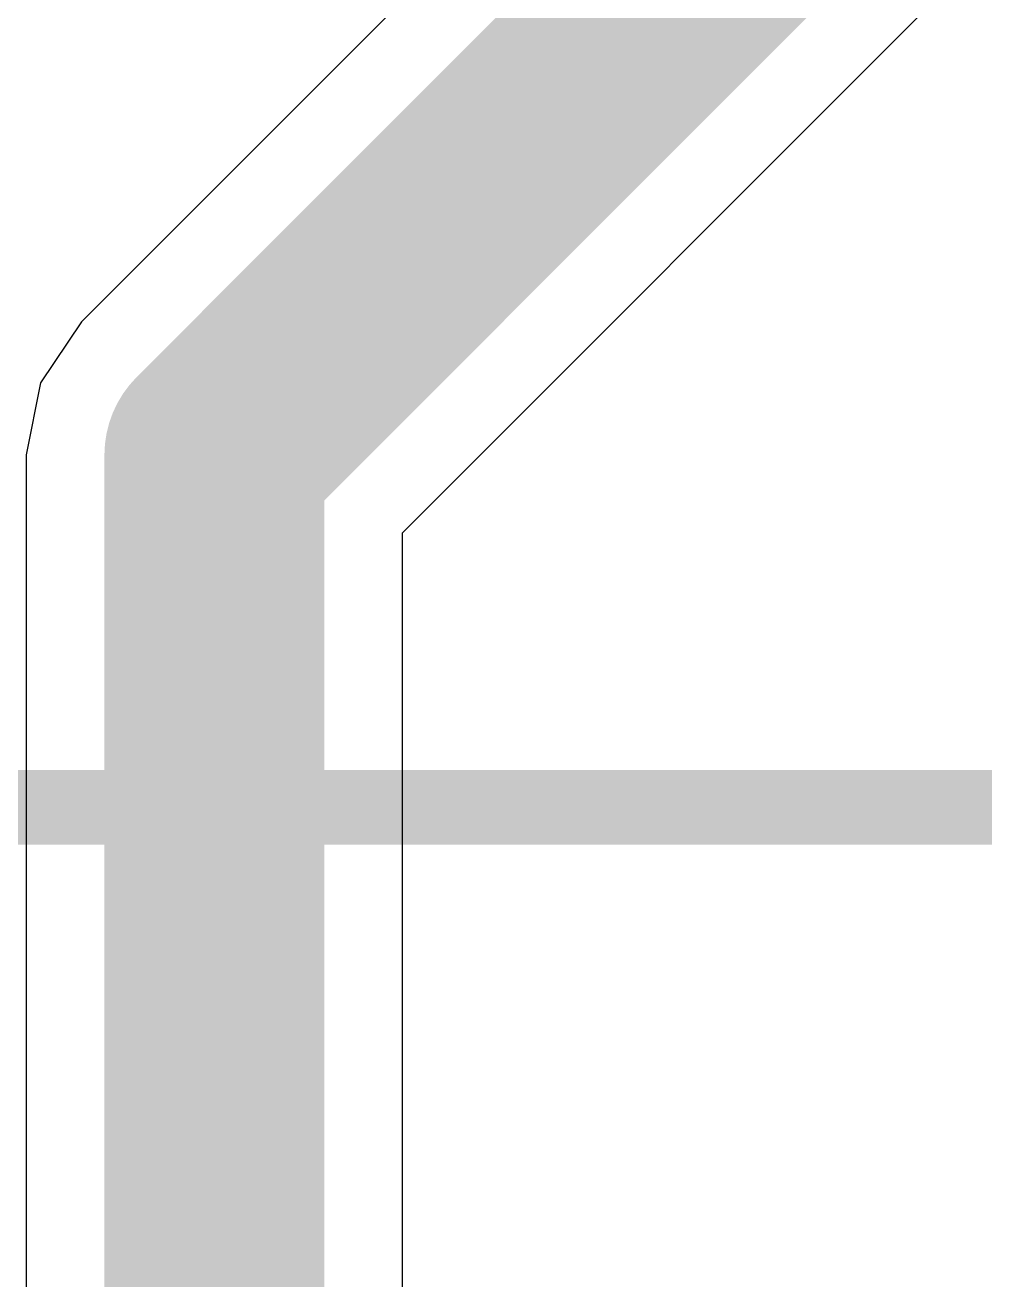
# Model space of a CAD drawing. Header units: millimetres. Extents: x 0.26 to 7.33, y 1.06 to 4.59.
# Drawn here: x 1.8628 to 1.9659, y 2.1336 to 2.2683 of the extents above; entities that cross this region are included whole.
import ezdxf

# ---------------------------------------------------------------- set-up
doc = ezdxf.new("R2010")
doc.units = ezdxf.units.MM
doc.header["$MEASUREMENT"] = 0
doc.layers.add('TopLayer', color=1, linetype='Continuous')
doc.layers.add('TopOverlay', color=2, linetype='Continuous')

# ---------------------------------------------------------------- blocks, each defined once
blk = doc.blocks.new('MX150_20_PIN_29')
at = {"layer": 'TopOverlay', "const_width": 0.008}
blk.add_lwpolyline([(-1.08622, 0.2063), (1.0878, 0.2063)], dxfattribs=at)

msp = doc.modelspace()

# ---------------------------------------------------------------- linework, layer by layer
at = {"layer": 'TopLayer'}
for p, q in [((1.9638, 2.33137), (1.86889, 2.23646)), ((1.90337, 2.21381), (1.99828, 2.30872)), ((1.86889, 2.23646), (1.86451, 2.2299)), ((1.86451, 2.2299), (1.86297, 2.22217)), ((1.86297, 2.22217), (1.86297, 2.11618)), ((1.90337, 2.11441), (1.90337, 2.21381))]:
    msp.add_line(p, q, dxfattribs=at)
at = {"layer": 'TopLayer', "const_width": 0.02362}
for points in [[(1.88317, 2.22217), (1.984, 2.323)], [(1.88317, 2.06542), (1.88317, 2.22217)]]:
    msp.add_lwpolyline(points, dxfattribs=at)
at = {"layer": 'TopLayer', "const_width": 0.01181}
msp.add_lwpolyline([(1.87727, 2.22217, 1), (1.88908, 2.22217, 1)], format="xyb", close=True, dxfattribs=at)
msp.add_lwpolyline([(1.87727, 2.22217, 1), (1.88908, 2.22217, 1)], format="xyb", close=True, dxfattribs=at)

# ---------------------------------------------------------------- block references
at = {"rotation": 360}
msp.add_blockref('MX150_20_PIN_29', (1.53868, 1.97803), dxfattribs=at)

doc.saveas('drawing.dxf')
